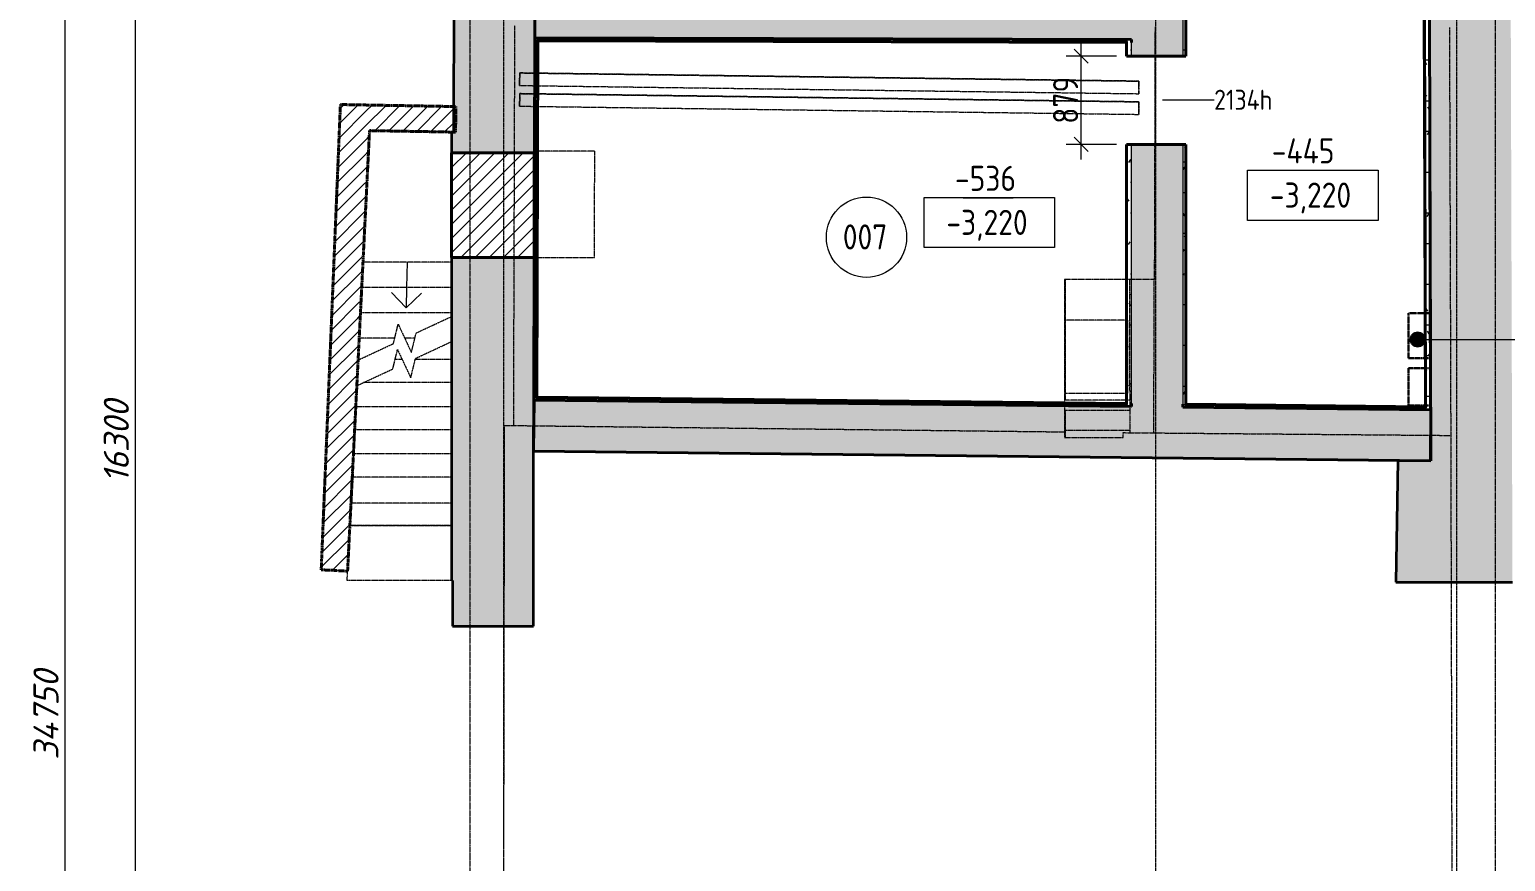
# Model space of a CAD drawing. Header units: millimetres. Extents: x 749182 to 2267578, y 70462 to 311449.
# Drawn here: x 1947527 to 1962239, y 234593 to 242887 of the extents above; entities that cross this region are included whole.
import ezdxf

# ---------------------------------------------------------------- set-up
doc = ezdxf.new("R2010")
doc.units = ezdxf.units.MM
for name, pattern in [('ADSK_Линия сетки', [25, 20, -2.5, 0, -2.5]), ('ADSK_Сверху', [4.5, 3, -1.5]), ('ADSK_Снесено', [4.5, 3, -1.5]), ('осеваяX2', [4, 2.5, -0.5, 0.5, -0.5])]:
    doc.linetypes.add(name, pattern=pattern)
doc.layers.get('Defpoints').update_dxf_attribs({"color": 255})
for name, color, linetype, lineweight in [('Аннотация', 7, 'Continuous', 9), ('Каркас', 7, 'Continuous', 9), ('Лестницы', 7, 'Continuous', 18), ('Марки', 7, 'Continuous', 20), ('Марки помещений', 7, 'Continuous', 20), ('Оси', 165, 'осеваяX2', 13), ('отметки', 7, 'Continuous', 20), ('Перекрытие', 7, 'Continuous', 18), ('размеры', 7, 'Continuous', 9), ('Стены', 184, 'Continuous', 40), ('Стены внутренние', 7, 'Continuous', 18), ('Стены наружные', 7, 'Continuous', 18), ('Стены разрез', 7, 'Continuous', 35), ('Стены штриховка', 7, 'Continuous', 18), ('Стрелки вверх', 7, 'Continuous', 18)]:
    doc.layers.add(name, color=color, linetype=linetype, lineweight=lineweight)
doc.layers.add('Линии', color=7, linetype='Continuous', lineweight=9, true_color=0x00a600)
doc.layers.add('Отметки потолка', color=253, linetype='Continuous')
doc.styles.add('GOST Common', font='GOST_Common.ttf', dxfattribs={"width": 0.9, "height": 350})
doc.styles.add('GOST Common_1', font='GOST_Common.ttf', dxfattribs={"width": 0.9, "height": 250})
doc.styles.add('М2', font='isocpeui.ttf')
doc.dimstyles.new('ADSK_Основной_2_5_мм_Округление_до_1_мм', dxfattribs={"dimscale": 304.8, "dimtxt": 251.428749, "dimasz": 0.463911, "dimexe": 0.492126, "dimexo": 0.492126, "dimgap": 0.098425, "dimtad": 1, "dimdec": 0, "dimdsep": 46, "dimtxsty": 'GOST Common_1', "dimblk1": 'OBLIQUE', "dimblk2": 'OBLIQUE', "dimsah": 1, "dimcen": 0.09, "dimdle": 0.492126, "dimazin": 2, "dimtfac": 1, "dimtdec": 4, "dimtix": 1, "dimtmove": 0, "dimatfit": 3, "dimfxl": 0, "dimtvp": 1, "dimtolj": 1, "dimtzin": 0, "dimlwd": 20, "dimlwe": 20, "dimarcsym": 0})
doc.dimstyles.new('SPDS 1_100', dxfattribs={"dimscale": 100, "dimtxt": 2.5, "dimasz": 1.77, "dimexe": 1.25, "dimexo": 0.625, "dimtad": 1, "dimdec": 0, "dimrnd": 0.001, "dimzin": 9, "dimtxsty": 'М2', "dimblk": 'ARCHTICK', "dimcen": 2.5, "dimdle": 2, "dimclrt": 256, "dimadec": 0, "dimazin": 2, "dimtfac": 0.75, "dimtdec": 0, "dimtmove": 1, "dimatfit": 3, "dimfxl": 0, "dimtolj": 1, "dimlwd": 9, "dimlwe": 9, "dimarcsym": 0})
pattern_1 = [(45, (1958195.05, 210071.62), (-70.71068, 70.71068), [])]
pattern_2 = [(0, (1958195.05, 210071.62), (406.4, 101.6), [33.528, -271.272, 33.528, -271.272, -1625.6]), (0, (1958195.05, 210071.62), (406.4, 101.6), [-609.6, 33.528, -576.072, 33.528, -271.272, -711.2]), (0, (1958195.05, 210071.62), (406.4, 101.6), [-1524, 33.528, -169.672, 33.528, -474.472]), (120, (1958347.45, 210122.42), (-291.18818, 301.15272), [33.528, -271.272, 33.528, -271.272, -1625.6]), (120, (1958347.45, 210122.42), (-291.18818, 301.15272), [-609.6, 33.528, -576.072, 33.528, -271.272, -711.2]), (120, (1958347.45, 210122.42), (-291.18818, 301.15272), [-1524, 33.528, -169.672, 33.528, -474.472]), (240, (1958398.25, 210325.62), (-115.21182, -402.75272), [33.528, -271.272, 33.528, -271.272, -1625.6]), (240, (1958398.25, 210325.62), (-115.21182, -402.75272), [-609.6, 33.528, -576.072, 33.528, -271.272, -711.2]), (240, (1958398.25, 210325.62), (-115.21182, -402.75272), [-1524, 33.528, -169.672, 33.528, -474.472])]

# ---------------------------------------------------------------- blocks, each defined once
blk = doc.blocks.new('Типовая двутавровая балка _АСТО 20-93_ Балки - 27А-781068-00 План подвала')
at = {"layer": 'Каркас', "color": 253, "linetype": 'ADSK_Сверху', "true_color": 0xaaaaaa}
for p, q in [((-3086.5, 62.5), (-3086.5, -62.5)), ((-3086.5, 62.5), (3086.5, 62.5)), ((3086.5, -62.5), (3086.5, 62.5)), ((-3086.5, -62.5), (3086.5, -62.5))]:
    blk.add_line(p, q, dxfattribs=at)
at = {"layer": 'Каркас', "color": 253, "linetype": 'ADSK_Сверху', "true_color": 0xb2b2b2}
for p, q in [((-3086.5, 62.5), (-3086.5, 15)), ((-3086.5, 15), (-3086.5, 62.5)), ((3086.5, 62.5), (-3086.5, 62.5)), ((-3086.5, 62.5), (3086.5, 62.5)), ((-3086.5, 3), (-3086.5, 15)), ((-3086.5, 3), (-3086.5, 15)), ((3086.5, 62.5), (3086.5, 15)), ((3086.5, 15), (3086.5, 62.5)), ((3086.5, 15), (3086.5, 6.5)), ((3086.5, 15), (3086.5, 3)), ((3086.5, 6.5), (3086.5, 3)), ((-3086.5, -15), (-3086.5, -3)), ((-3086.5, -15), (-3086.5, -3)), ((-3086.5, -62.5), (-3086.5, -15)), ((-3086.5, -15), (-3086.5, -62.5)), ((-3086.5, -62.5), (3086.5, -62.5)), ((-3086.5, -62.5), (3086.5, -62.5)), ((3086.5, -3), (3086.5, -15)), ((3086.5, -3), (3086.5, -15)), ((3086.5, -62.5), (3086.5, -15)), ((3086.5, -15), (3086.5, -62.5))]:
    blk.add_line(p, q, dxfattribs=at)
blk = doc.blocks.new('Типовая двутавровая балка _АСТО 20-93_ Балки - 27А-V2-00 План подвала')
at = {"layer": 'Каркас', "color": 253, "linetype": 'ADSK_Сверху', "true_color": 0xaaaaaa}
for p, q in [((-3087, 62), (-3087, -63)), ((-3087, 62), (3086, 62)), ((3086, -63), (3086, 62)), ((-3087, -63), (3086, -63))]:
    blk.add_line(p, q, dxfattribs=at)
at = {"layer": 'Каркас', "color": 253, "linetype": 'ADSK_Сверху', "true_color": 0xb2b2b2}
for p, q in [((-3087, 62), (-3087, 15)), ((-3087, 15), (-3087, 62)), ((3086, 62), (-3087, 62)), ((-3087, 62), (3086, 62)), ((-3087, 3), (-3087, 15)), ((-3087, 7), (-3087, 15)), ((-3087, 3), (-3087, 7)), ((3086, 62), (3086, 15)), ((3086, 15), (3086, 62)), ((3086, 15), (3086, 3)), ((3086, 15), (3086, 3)), ((-3087, -15), (-3087, -3)), ((-3087, -7), (-3087, -3)), ((-3087, -15), (-3087, -7)), ((-3087, -63), (-3087, -15)), ((-3087, -15), (-3087, -63)), ((-3087, -63), (3086, -63)), ((-3087, -63), (3086, -63)), ((3086, -3), (3086, -15)), ((3086, -3), (3086, -15)), ((3086, -63), (3086, -15)), ((3086, -15), (3086, -63))]:
    blk.add_line(p, q, dxfattribs=at)
blk = doc.blocks.new('ADSK_БалкаЖБ_Прямоугольная - 238_4х457мм-834993-00 План подвала')
at = {"layer": 'Каркас', "color": 253, "linetype": 'ADSK_Сверху', "true_color": 0xb2b2b2}
blk.add_line((2498, -119), (3138, -119), dxfattribs=at)
at = {"layer": 'Каркас', "color": 253, "linetype": 'ADSK_Сверху', "true_color": 0xaaaaaa}
blk.add_line((2498, -119), (3138, -119), dxfattribs=at)
blk = doc.blocks.new('Существующие стены подвал - Существующие стены подвал-614279-00 План подвала')
at = {"layer": 'Стены', "true_color": 0xc0c0c0}
h = blk.add_hatch(color=9, dxfattribs=at)
h.paths.add_polyline_path([(-6452, 26869), (-5646, 26869), (-5642, 28610), (-5645, 28610), (-5642, 28865), (-5637, 30542), (-6462, 30542), (-6462, 27322), (-6452, 27322), (-6453, 26869)])
h.paths.add_polyline_path([(3296, 27305), (4114, 27305), (4093, 34337), (3281, 34335), (3286, 32815), (3300, 28515), (2971, 28518), (2951, 27305), (3286, 27305)])
h.paths.add_polyline_path([(-5637, 31587), (-5634, 31587), (-5631, 32981), (-5631, 33008), (-5618, 36709), (-5634, 37250), (-5609, 43097), (-1755, 43060), (-1748, 43877), (-6429, 43914), (-6422, 37807), (-6439, 32895), (-6442, 31792), (-6462, 31792), (-6462, 31587), (-5641, 31587)])
h.paths.add_polyline_path([(3290, 35305), (4091, 35307), (4065, 43832), (-617, 43869), (-623, 43050), (3279, 43013), (3290, 36885), (3292, 36554), (3286, 35348), (3290, 35348), (3290, 35307)])
at = {"layer": 'Стены разрез'}
for p, q in [((-6439, 33282), (-6442, 31792)), ((-5631, 32704), (-5631, 33008)), ((3286, 33011), (3286, 32815)), ((3286, 32815), (3300, 28515)), ((-5634, 31587), (-5631, 32704)), ((-6442, 31792), (-6462, 31793)), ((-6462, 31793), (-6462, 31587)), ((-6462, 31587), (-5634, 31587)), ((-5637, 30542), (-6462, 30542)), ((-6462, 30542), (-6462, 27322)), ((-5641, 29181), (-5637, 30542)), ((-5643, 28550), (-5641, 29181)), ((-5646, 26869), (-5643, 28550)), ((2971, 28518), (2951, 27305)), ((3300, 28515), (2971, 28518)), ((-6462, 27322), (-6452, 27322)), ((-6452, 27322), (-6453, 26869)), ((2951, 27305), (4114, 27305)), ((-6453, 26869), (-5646, 26869))]:
    blk.add_line(p, q, dxfattribs=at)
blk = doc.blocks.new('ADSK_Марка_Помещение_ОдноЗначение - Номер-247393-00 План подвала')
at = {"layer": 'Марки помещений'}
blk.add_circle((0, 0), 4, dxfattribs=at)
blk = doc.blocks.new('Высотные отметки - Рамка-5093-00 План подвала')
at = {"layer": 'Аннотация'}
for p, q in [((-6.5, 0), (-6.5, 5)), ((-6.5, 5), (6.5, 5)), ((6.5, 5), (6.5, 0)), ((6.5, 0), (-6.5, 0))]:
    blk.add_line(p, q, dxfattribs=at)
blk = doc.blocks.new('_ArchTick')
at = {"color": 0, "linetype": 'ByBlock', "const_width": 0.15}
blk.add_lwpolyline([(-0.5, -0.5), (0.5, 0.5)], dxfattribs=at)
blk = doc.blocks.new('*D1870')
at = {"layer": 'Defpoints', "color": 0, "lineweight": 20, "transparency": 16777216}
for p in [(1948680, 246928), (1948580, 230628), (1948680, 230628)]:
    blk.add_point(p, dxfattribs=at)
at = {"layer": 'размеры', "color": 0, "lineweight": 9, "transparency": 16777216}
for p, q in [((1948580, 247128), (1948580, 230428)), ((1948617, 246928), (1948455, 246928)), ((1948617, 230628), (1948455, 230628))]:
    blk.add_line(p, q, dxfattribs=at)
at = {"layer": 'размеры', "color": 0, "lineweight": 9, "transparency": 16777216, "xscale": 177, "yscale": 177, "zscale": 177}
for p, rotation in [((1948580, 246928), 90), ((1948580, 230628), 270)]:
    blk.add_blockref('_ArchTick', p, dxfattribs=dict(at, rotation=rotation))
at = {"layer": 'размеры', "lineweight": 20, "transparency": 16777216, "insert": (1948392, 238778), "char_height": 250, "width": 248.31, "attachment_point": 5, "rotation": 90, "style": 'М2'}
blk.add_mtext('\\A1;16300', dxfattribs=at)
blk = doc.blocks.new('*D1874')
at = {"layer": 'Defpoints', "color": 0, "lineweight": 20, "transparency": 16777216}
for p in [(1947980, 253428), (1947880, 218678), (1947980, 218678)]:
    blk.add_point(p, dxfattribs=at)
at = {"layer": 'размеры', "color": 0, "lineweight": 9, "transparency": 16777216}
for p, q in [((1947880, 253628), (1947880, 218478)), ((1947917, 253428), (1947755, 253428)), ((1947917, 218678), (1947755, 218678))]:
    blk.add_line(p, q, dxfattribs=at)
at = {"layer": 'размеры', "color": 0, "lineweight": 9, "transparency": 16777216, "xscale": 177, "yscale": 177, "zscale": 177}
for p, rotation in [((1947880, 253428), 90), ((1947880, 218678), 270)]:
    blk.add_blockref('_ArchTick', p, dxfattribs=dict(at, rotation=rotation))
at = {"layer": 'размеры', "lineweight": 20, "transparency": 16777216, "insert": (1947691, 236053), "char_height": 250, "width": 186.23, "attachment_point": 5, "rotation": 90, "style": 'М2'}
blk.add_mtext('\\A1;34750', dxfattribs=at)
blk = doc.blocks.new('ADSK_Марка_Перекрытие - Экземпляр_ADSK_Позиция-177290-00 План подвала')
at = {"layer": 'Марки'}
blk.add_line((-2.5, 0), (2.5, 0), dxfattribs=at)
blk = doc.blocks.new('_Oblique')
at = {"color": 0, "linetype": 'ByBlock', "lineweight": -2}
blk.add_line((-0.5, -0.5), (0.5, 0.5), dxfattribs=at)
blk = doc.blocks.new('*D1832')
at = {"layer": 'Defpoints', "color": 0, "lineweight": 20, "transparency": 16777216}
for p in [(1958010, 242621), (1958513, 242621), (1958513, 241742)]:
    blk.add_point(p, dxfattribs=at)
at = {"layer": 'размеры', "color": 0, "lineweight": 20, "transparency": 16777216}
for p, q in [((1958010, 241592), (1958010, 242771)), ((1958363, 242621), (1957860, 242621)), ((1958363, 241742), (1957860, 241742))]:
    blk.add_line(p, q, dxfattribs=at)
at = {"layer": 'размеры', "color": 0, "lineweight": 20, "transparency": 16777216, "xscale": 141.4, "yscale": 141.4, "zscale": 141.4}
for p, rotation in [((1958010, 242621), 90), ((1958010, 241742), 270)]:
    blk.add_blockref('_Oblique', p, dxfattribs=dict(at, rotation=rotation))
at = {"layer": 'размеры', "color": 0, "lineweight": 20, "transparency": 16777216, "insert": (1957855, 242182), "char_height": 250, "width": 567.63, "attachment_point": 5, "rotation": 90, "style": 'GOST Common_1'}
blk.add_mtext('\\A1;879', dxfattribs=at)

msp = doc.modelspace()

# ---------------------------------------------------------------- hatches: boundary and pattern name
at = {"layer": 'Аннотация', "lineweight": 9}
h = msp.add_hatch(color=0, dxfattribs=at)
edge = h.paths.add_edge_path()
edge.add_arc((1961364.2461, 239796.8613), 75, 0, 360)
at = {"layer": 'Стены внутренние'}
h = msp.add_hatch(color=0, dxfattribs=at)
h.paths.add_polyline_path([(1959022.5151, 239122.6904), (1959022.5151, 241741.8014), (1958512.5151, 241742.1348), (1958512.5151, 239128.1578)])
h.paths.add_polyline_path([(1959022.5151, 242620.8897), (1959022.5151, 244521.1595), (1958512.5151, 244521.1595), (1958512.5151, 242621.2232), (1958560.7801, 242621.1916)])
h.paths.add_polyline_path([(1958952.5151, 245491.1595), (1959022.5151, 245491.1595), (1959022.5151, 246717.7749), (1958512.5151, 246722.7355), (1958512.5151, 245491.1595)])
at = {"layer": 'Стены внутренние', "lineweight": 9}
h = msp.add_hatch(dxfattribs=at)
h.set_pattern_fill('FP_2', color=0, style=0, pattern_type=2)
h.set_pattern_definition(pattern_2)
h.paths.add_polyline_path([(1959042.5151, 239142.4771), (1959042.5151, 241741.7883), (1959022.5151, 241741.7883), (1959022.5151, 239142.6915), (1959042.4765, 239142.4775)])
h.paths.add_polyline_path([(1959042.5151, 242620.8767), (1959042.5151, 244521.1595), (1959022.5151, 244521.1595), (1959022.5151, 242620.8897)])
h.paths.add_polyline_path([(1959022.5151, 245491.1595), (1959042.5151, 245491.1595), (1959042.5151, 246677.5785), (1959022.5151, 246677.5785), (1959022.5151, 245626.1929)])
h = msp.add_hatch(dxfattribs=at)
h.set_pattern_fill('FP_2', color=0, style=0, pattern_type=2)
h.set_pattern_definition(pattern_2)
h.paths.add_polyline_path([(1961492.9092, 239116.2077), (1961480.8189, 243082.8707), (1961441.1037, 243082.844), (1961441.3772, 242990.933), (1961455.2528, 242886.9082), (1961441.6869, 242886.8711), (1961452.9078, 239116.6365), (1961492.8794, 239116.208)])
at = {"layer": 'Стены внутренние'}
for points in [[(1958512.5151, 242788.2348), (1958512.5151, 243038.2356), (1952564.6939, 243052.972), (1952564.588, 242802.9714), (1957990.68, 242789.5277)], [(1961490.9942, 238586.1978), (1961493.7839, 238846.4212), (1961492.9687, 239096.2059), (1952555.8689, 239192.016), (1952550.4018, 238682.0454), (1961480.8189, 238586.3068)]]:
    msp.add_hatch(color=0, dxfattribs=at).paths.add_polyline_path(points)
at = {"layer": 'Стены внутренние', "lineweight": 9}
h = msp.add_hatch(dxfattribs=at)
h.set_pattern_fill('FP_2', color=0, style=0, pattern_type=2)
h.set_pattern_definition(pattern_2)
h.paths.add_polyline_path([(1952573.7132, 239211.8259), (1952573.8363, 239252.4981), (1952584.5274, 242802.922), (1952564.588, 242802.9714), (1952553.8362, 239212.0403), (1952557.9584, 239211.9948)])
h = msp.add_hatch(dxfattribs=at)
h.set_pattern_fill('FP_2', color=0, style=0, pattern_type=2)
h.set_pattern_definition(pattern_2)
h.paths.add_polyline_path([(1958512.5151, 242768.2348), (1958512.5151, 242788.2348), (1952584.5862, 242802.3604), (1952584.5879, 242782.922), (1958473.2447, 242768.3339)])
h = msp.add_hatch(dxfattribs=at)
h.set_pattern_fill('FP_2', color=0, style=0, pattern_type=2)
h.set_pattern_definition(pattern_2)
h.paths.add_polyline_path([(1958512.5151, 239148.159), (1958512.5151, 241742.1348), (1958472.5151, 241742.1348), (1958472.5151, 239148.5878)])
h.paths.add_polyline_path([(1958512.5151, 242621.2232), (1958512.5151, 242768.2348), (1958472.5151, 242768.2348), (1958472.5151, 242621.2493)])
h = msp.add_hatch(dxfattribs=at)
h.set_pattern_fill('FP_2', color=0, style=0, pattern_type=2)
h.set_pattern_definition(pattern_2)
h.paths.add_polyline_path([(1958512.5151, 239128.1578), (1958512.5151, 239148.159), (1952553.7459, 239211.8259), (1952553.8362, 239192.0398), (1952555.8689, 239192.016), (1957990.68, 239133.7522)])
h = msp.add_hatch(dxfattribs=at)
h.set_pattern_fill('FP_2', color=0, style=0, pattern_type=2)
h.set_pattern_definition(pattern_2)
h.paths.add_polyline_path([(1961492.9687, 239096.2059), (1961492.9092, 239116.2077), (1959022.5151, 239142.4771), (1959022.5151, 239122.6904), (1961480.8189, 239096.3361)])
at = {"layer": 'Стены наружные', "linetype": 'ADSK_Снесено', "lineweight": 9}
h = msp.add_hatch(dxfattribs=at)
h.set_pattern_fill('FP_1', color=0, style=0, pattern_type=2)
h.set_pattern_definition(pattern_1)
h.paths.add_polyline_path([(1950694.1248, 237489.9045), (1950885.9154, 242134.3696), (1950625.8795, 242138.8671), (1950434.3462, 237500.6319), (1950597.5279, 237493.8934)])
h = msp.add_hatch(dxfattribs=at)
h.set_pattern_fill('FP_1', color=0, style=0, pattern_type=2)
h.set_pattern_definition(pattern_1)
h.paths.add_polyline_path([(1951753.2119, 241864.3311), (1951753.2114, 242119.3692), (1950885.9154, 242134.3696), (1950875.3912, 241879.5135), (1951732.6198, 241864.6872)])
h = msp.add_hatch(dxfattribs=at)
h.set_pattern_fill('FP_1', color=0, style=0, pattern_type=2)
h.set_pattern_definition(pattern_1)
h.paths.add_polyline_path([(1950697.3348, 237487.5287), (1950916.126, 241878.809), (1950875.3622, 241878.809), (1950694.1248, 237489.9045), (1950597.5279, 237493.8934), (1950597.5279, 237492.5015), (1950694.1248, 237487.6887)])
at = {"layer": 'Стены наружные', "lineweight": 9}
h = msp.add_hatch(dxfattribs=at)
h.set_pattern_fill('FP_1', color=0, style=0, pattern_type=2)
h.set_pattern_definition(pattern_1)
h.paths.add_polyline_path([(1951732.6198, 240613.7441), (1952557.6198, 240613.7441), (1952557.6198, 241658.6164), (1951732.6198, 241658.6164)])

# ---------------------------------------------------------------- linework, layer by layer
at = {"layer": 'Аннотация', "color": 0, "lineweight": 9}
for p, q in [((1958820.3921, 242186.6573), (1959335.3675, 242186.6573)), ((1961364.2461, 239796.8613), (1962830.5563, 239796.8613))]:
    msp.add_line(p, q, dxfattribs=at)
msp.add_circle((1961364.2461, 239796.8613), 75, dxfattribs=at)
at = {"layer": 'Лестницы', "color": 0, "linetype": 'ADSK_Снесено'}
for p, q in [((1951732.6198, 240567.2478), (1950850.7787, 240567.2478)), ((1951732.6198, 240567.2478), (1950850.7787, 240567.2478)), ((1951732.6198, 240315.2478), (1950838.2231, 240315.2478)), ((1951732.6198, 240315.2478), (1950838.2231, 240315.2478)), ((1951732.6198, 240063.2478), (1950825.6675, 240063.2478)), ((1951732.6198, 240063.2478), (1950825.6675, 240063.2478)), ((1951380.6864, 239861.5254), (1951732.6198, 240025.6346)), ((1951154.1095, 239755.8708), (1951201.3639, 239950.3087)), ((1951201.3639, 239950.3087), (1951333.4321, 239667.0875)), ((1951333.4321, 239667.0875), (1951380.6864, 239861.5254)), ((1950802.1761, 239591.7616), (1951154.1095, 239755.8708)), ((1951167.5678, 239811.2478), (1950813.1118, 239811.2478)), ((1951167.5678, 239811.2478), (1950813.1118, 239811.2478)), ((1951147.7334, 239502.8976), (1951194.9877, 239697.3355)), ((1951194.9877, 239697.3355), (1951327.0559, 239414.1143)), ((1951368.4674, 239811.2478), (1951266.209, 239811.2478)), ((1951368.4674, 239811.2478), (1951266.209, 239811.2478)), ((1951374.3103, 239608.5522), (1951732.6198, 239775.6346)), ((1951732.6198, 239775.6346), (1951732.6198, 237941.2478)), ((1950802.4993, 239598.2478), (1950802.1761, 239591.7616)), ((1950816.0858, 239598.2478), (1950802.4993, 239598.2478)), ((1950816.0858, 239598.2478), (1950802.4993, 239598.2478)), ((1951241.1931, 239598.2478), (1951170.9064, 239598.2478)), ((1951241.1931, 239598.2478), (1951170.9064, 239598.2478)), ((1951327.0559, 239414.1143), (1951374.3103, 239608.5522)), ((1951732.6198, 239598.2478), (1951371.806, 239598.2478)), ((1951732.6198, 239598.2478), (1951371.806, 239598.2478)), ((1950789.4239, 239335.8151), (1951147.7334, 239502.8976)), ((1950789.4239, 239335.8151), (1950719.9409, 237941.2478)), ((1951732.6198, 239367.2478), (1950856.8315, 239367.2478)), ((1951732.6198, 239367.2478), (1950856.8315, 239367.2478)), ((1951732.6198, 239124.2478), (1950778.8827, 239124.2478)), ((1951732.6198, 239124.2478), (1950778.8827, 239124.2478)), ((1951732.6198, 238896.2478), (1950767.5229, 238896.2478)), ((1951732.6198, 238896.2478), (1950767.5229, 238896.2478)), ((1951732.6198, 238656.2478), (1950755.5651, 238656.2478)), ((1951732.6198, 238656.2478), (1950755.5651, 238656.2478)), ((1951732.6198, 238425.2478), (1950744.0558, 238425.2478)), ((1951732.6198, 238425.2478), (1950744.0558, 238425.2478)), ((1951732.6198, 238166.2478), (1950731.1513, 238166.2478)), ((1951732.6198, 238166.2478), (1950731.1513, 238166.2478)), ((1951732.6198, 237941.2478), (1950719.9409, 237941.2478))]:
    msp.add_line(p, q, dxfattribs=at)
at = {"layer": 'Линии', "color": 0, "linetype": 'ADSK_Сверху', "lineweight": 30}
for p, q in [((1961490.0998, 240060.1736), (1961272.595, 240060.1736)), ((1961272.595, 240060.1736), (1961272.595, 239610.1736)), ((1961491.4391, 239610.1736), (1961490.0998, 240060.1736)), ((1961272.595, 239610.1736), (1961491.4391, 239610.1736)), ((1961272.595, 239510.1736), (1961272.595, 239140.6153)), ((1961491.7367, 239510.1736), (1961272.595, 239510.1736)), ((1961492.8421, 239138.747), (1961491.7367, 239510.1736)), ((1961272.595, 239140.6153), (1961492.8421, 239138.747))]:
    msp.add_line(p, q, dxfattribs=at)
at = {"layer": 'Оси', "linetype": 'ADSK_Линия сетки'}
for p, q in [((1952254.9564, 214656.6284), (1952254.9564, 254493.4687)), ((1958754.9564, 214656.6284), (1958754.9564, 254493.4687)), ((1961754.9564, 214656.6284), (1961754.9564, 254493.4687))]:
    msp.add_line(p, q, dxfattribs=at)
at = {"layer": 'Перекрытие', "linetype": 'ADSK_Сверху'}
for p, q in [((1952352.887, 238939.3434), (1952364.9671, 242928.4664)), ((1958745.9366, 242912.6569), (1958738.5755, 240395.1232)), ((1961680.7605, 242905.3855), (1961693.8038, 238840.5389)), ((1958738.5755, 240395.1232), (1957844.4926, 240395.1232)), ((1957844.4926, 240395.1232), (1957844.4926, 238821.1676)), ((1958734.1035, 238865.6448), (1958738.5755, 240395.1232)), ((1958475.883, 239988.2122), (1957853.9564, 239988.2122)), ((1958475.883, 239261.6048), (1958475.883, 239988.2122)), ((1957853.9564, 239261.6048), (1958475.883, 239261.6048)), ((1952248.9617, 230905.6367), (1952262.4383, 238940.3881)), ((1952262.4383, 238940.3881), (1957844.4926, 238875.9192)), ((1957844.4926, 238821.1676), (1958428.6444, 238821.1676)), ((1958428.6444, 238821.1676), (1958428.6337, 238868.2359)), ((1958428.6337, 238868.2359), (1961693.8038, 238840.5389)), ((1961693.8038, 238840.5389), (1961733.5231, 222769.1304)), ((1950692.6374, 237393.2478), (1950719.9409, 237941.2478)), ((1950719.9409, 237941.2478), (1951732.6198, 237941.2478)), ((1951732.6198, 237941.2478), (1951732.6198, 237393.2478)), ((1951732.6198, 237393.2478), (1950692.6374, 237393.2478))]:
    msp.add_line(p, q, dxfattribs=at)
at = {"layer": 'Перекрытие', "linetype": 'ADSK_Снесено'}
for p, q in [((1951732.6198, 241864.4459), (1950916.1139, 241878.5679)), ((1953161.1711, 241673.7392), (1952591.1685, 241673.7392)), ((1953157.9612, 240613.7441), (1953161.1711, 241673.7392)), ((1952587.9586, 240613.7441), (1953157.9612, 240613.7441))]:
    msp.add_line(p, q, dxfattribs=at)
at = {"layer": 'Стены внутренние', "color": 0}
msp.add_line((1959022.5151, 244521.1595), (1959022.5151, 242620.8897), dxfattribs=at)
at = {"layer": 'Стены внутренние', "color": 0, "lineweight": 40}
for p, q in [((1959052.5151, 242620.8701), (1959052.5151, 244521.1595)), ((1961429.1036, 243082.836), (1961440.8776, 239126.7661)), ((1961492.9687, 239096.2059), (1961481.1038, 243082.8709)), ((1952564.6939, 243052.972), (1952564.0745, 242802.9727)), ((1952564.588, 242802.9714), (1952553.6532, 239192.0398)), ((1952564.0745, 242802.9727), (1958512.5151, 242788.2348)), ((1952583.7432, 239221.7189), (1952594.4971, 242772.8973)), ((1952594.4971, 242772.8973), (1958462.5151, 242758.3586)), ((1958512.5151, 242788.2348), (1958512.5151, 242758.2347)), ((1958462.5151, 242758.3586), (1958462.5151, 242621.2559)), ((1958462.5151, 242621.2559), (1959052.5151, 242620.8701)), ((1958462.5151, 241742.1675), (1958462.5151, 239158.6956)), ((1959052.5151, 241741.7818), (1958462.5151, 241742.1675)), ((1959052.5151, 239152.3705), (1959052.5151, 241741.7818)), ((1952555.8689, 239192.016), (1952550.4018, 238682.0454)), ((1958512.5151, 239128.1578), (1952553.6532, 239192.0398)), ((1958462.5151, 239158.6956), (1952583.7432, 239221.7189)), ((1958512.5151, 239158.1596), (1958512.5151, 239128.1578)), ((1959022.5151, 239122.6904), (1959022.5151, 239152.6921)), ((1959022.5151, 239122.6904), (1961492.9687, 239096.2059)), ((1961496.4613, 239096.1684), (1959022.5151, 239122.6904)), ((1961440.8776, 239126.7661), (1959052.5151, 239152.3705)), ((1961490.9942, 238586.1978), (1961496.4613, 239096.1684)), ((1952550.4018, 238682.0454), (1961490.9942, 238586.1978))]:
    msp.add_line(p, q, dxfattribs=at)
at = {"layer": 'Стены внутренние', "color": 0, "linetype": 'ADSK_Сверху'}
for p, q in [((1957853.9564, 239193.2012), (1957853.9564, 240395.1232)), ((1958491.5601, 240395.1232), (1958493.9099, 238867.6822)), ((1958493.4091, 239193.2012), (1957853.9564, 239193.2012)), ((1957853.9564, 239093.2012), (1958493.5629, 239093.2012)), ((1957853.9564, 238821.1676), (1957853.9564, 239093.2012))]:
    msp.add_line(p, q, dxfattribs=at)
at = {"layer": 'Стены наружные', "color": 0, "linetype": 'ADSK_Сверху'}
for p, q in [((1951916.2948, 253800.4848), (1951916.2948, 230992.6077)), ((1962138.545, 230990.2478), (1962138.545, 253800.4848))]:
    msp.add_line(p, q, dxfattribs=at)
at = {"layer": 'Стены наружные', "color": 0, "linetype": 'ADSK_Снесено', "lineweight": 40}
for p, q in [((1950625.8795, 242138.8671), (1950434.3462, 237500.6319)), ((1951777.687, 242118.9459), (1950625.8795, 242138.8671)), ((1951773.2773, 241863.984), (1951777.687, 242118.9459)), ((1950802.4993, 239598.2478), (1950916.126, 241878.809)), ((1950916.126, 241878.809), (1951773.2773, 241863.984)), ((1950697.3348, 237487.5287), (1950802.1761, 239591.7616)), ((1950434.3462, 237500.6319), (1950597.5279, 237493.8934)), ((1950597.5279, 237493.8934), (1950597.4587, 237492.505)), ((1950597.4587, 237492.505), (1950697.3348, 237487.5287))]:
    msp.add_line(p, q, dxfattribs=at)
at = {"layer": 'Стены наружные', "color": 0, "lineweight": 40}
for p, q in [((1952557.6198, 241658.6164), (1951732.6198, 241658.6164)), ((1951732.6198, 241658.6164), (1951732.6198, 240613.7441)), ((1952557.6198, 240613.7441), (1952557.6198, 241658.6164)), ((1951732.6198, 240613.7441), (1952557.6198, 240613.7441))]:
    msp.add_line(p, q, dxfattribs=at)
at = {"layer": 'Стены штриховка', "color": 0}
for p, q in [((1959042.5151, 244521.1595), (1959042.5151, 242620.8767)), ((1961442.8776, 239126.7446), (1961431.1036, 243082.8373)), ((1961452.9078, 239116.6365), (1961441.1037, 243082.844)), ((1952584.5274, 242782.922), (1952573.7132, 239211.8259)), ((1958472.5151, 242768.3339), (1952584.5274, 242782.922)), ((1958472.5151, 242621.2493), (1958472.5151, 242768.3339)), ((1958512.5151, 242621.2232), (1958512.5151, 242758.2347)), ((1958472.5151, 239148.5878), (1958472.5151, 241742.161)), ((1958512.5151, 239158.1596), (1958512.5151, 241742.1348)), ((1959022.5151, 241741.8014), (1959022.5151, 239152.6921)), ((1959042.5151, 241741.7883), (1959042.5151, 239142.4771)), ((1952573.7132, 239211.8259), (1958472.5151, 239148.5878)), ((1959042.5151, 239142.4771), (1961452.9078, 239116.6365))]:
    msp.add_line(p, q, dxfattribs=at)
at = {"layer": 'Стрелки вверх', "color": 0}
for p, q in [((1951291.6993, 240567.2478), (1951285.4214, 240315.2478)), ((1951280.3371, 240111.1548), (1951134.1192, 240264.8439)), ((1951285.4214, 240315.2478), (1951280.3371, 240111.1548)), ((1951280.3371, 240111.1548), (1951434.0262, 240257.3726))]:
    msp.add_line(p, q, dxfattribs=at)

# ---------------------------------------------------------------- block references
at = {"layer": 'Каркас', "color": 0, "linetype": 'ADSK_Сверху'}
for name, p, rotation in [('Типовая двутавровая балка _АСТО 20-93_ Балки - 27А-V2-00 План подвала', (1955499.1584, 242350.9474), 359.2401188267396), ('Типовая двутавровая балка _АСТО 20-93_ Балки - 27А-781068-00 План подвала', (1955499.0232, 242144.203), 359.2401188267396), ('ADSK_БалкаЖБ_Прямоугольная - 238_4х457мм-834993-00 План подвала', (1955356.189, 239014.835), 359.9617034985983)]:
    msp.add_blockref(name, p, dxfattribs=dict(at, rotation=rotation))
at = {"layer": 'Марки', "color": 0, "xscale": 99.99999999999993, "yscale": 99.99999999999993, "zscale": 99.99999999999993}
for p in [(1960259.8878, 241484.3644), (1957083.5714, 241210.361)]:
    msp.add_blockref('ADSK_Марка_Перекрытие - Экземпляр_ADSK_Позиция-177290-00 План подвала', p, dxfattribs=at)
at = {"layer": 'Марки помещений', "color": 0, "xscale": 99.99999999999993, "yscale": 99.99999999999993, "zscale": 99.99999999999993}
msp.add_blockref('ADSK_Марка_Помещение_ОдноЗначение - Номер-247393-00 План подвала', (1955869.7393, 240816.2432), dxfattribs=at)
at = {"layer": 'отметки', "color": 0, "lineweight": 20, "xscale": 99.99999999999993, "yscale": 99.99999999999993, "zscale": 99.99999999999993}
for p in [(1960319.3212, 240984.5524), (1957094.715, 240712.5942)]:
    msp.add_blockref('Высотные отметки - Рамка-5093-00 План подвала', p, dxfattribs=at)
at = {"layer": 'Стены'}
msp.add_blockref('Существующие стены подвал - Существующие стены подвал-614279-00 План подвала', (1958195.046, 210071.6162), dxfattribs=at)

# ---------------------------------------------------------------- texts
at = {"layer": 'Аннотация', "color": 0, "lineweight": 9, "insert": (1959335.3675, 242286.6573), "char_height": 200, "width": 757.594687, "attachment_point": 1, "style": 'GOST Common_1'}
msp.add_mtext('2134h', dxfattribs=at)
at = {"layer": 'Марки помещений', "color": 0, "lineweight": 9, "insert": (1955633.4821, 240943.9683), "char_height": 250, "width": 584.430187, "attachment_point": 1, "style": 'GOST Common'}
msp.add_mtext('007', dxfattribs=at)
at = {"layer": 'отметки', "color": 0, "lineweight": 20, "char_height": 250, "width": 1028.822569, "attachment_point": 1, "line_spacing_factor": 1.022761, "style": 'GOST Common'}
for insert in [(1959890.6451, 241361.2594), (1956666.0389, 241089.3012)]:
    msp.add_mtext('-3,220', dxfattribs=dict(at, insert=insert))
at = {"layer": 'Отметки потолка', "color": 0, "lineweight": 9, "char_height": 250, "attachment_point": 1, "style": 'GOST Common'}
for s, insert, width in [('-445', (1959909.957, 241802.202), 822.531375), ('-536', (1956751.6406, 241528.1986), 779.24025)]:
    msp.add_mtext(s, dxfattribs=dict(at, insert=insert, width=width))

# ---------------------------------------------------------------- dimensions: what is measured, and where the dimension line sits
at = {"layer": 'размеры', "lineweight": 20}
for base, p1, p2, picture, middle in [((1947879.8366, 218678.4045), (1947979.8215, 253428.4045), (1947979.8215, 218678.4045), '*D1874', (1947690.7267, 236053.4045)), ((1948579.8366, 230628.4045), (1948679.8215, 246928.4045), (1948679.8215, 230628.4045), '*D1870', (1948392.3366, 238778.4045))]:
    dim = msp.add_linear_dim(base=base, p1=p1, p2=p2, angle=90, dimstyle='SPDS 1_100', dxfattribs=at)
    dim.commit()
    dim.dimension.update_dxf_attribs({"geometry": picture, "text_midpoint": middle})
at = {"layer": 'размеры', "color": 0, "lineweight": 20}
dim = msp.add_linear_dim(base=(1958009.8032, 242621.2232), p1=(1958512.5151, 241742.1348), p2=(1958512.5151, 242621.2232), angle=90, dimstyle='ADSK_Основной_2_5_мм_Округление_до_1_мм', override={"dimpost": '<>', "dimfxl": 879.088344}, dxfattribs=at)
dim.commit()
dim.dimension.update_dxf_attribs({"geometry": '*D1832', "text_midpoint": (1957854.8032, 242181.679)})

doc.saveas('drawing.dxf')
